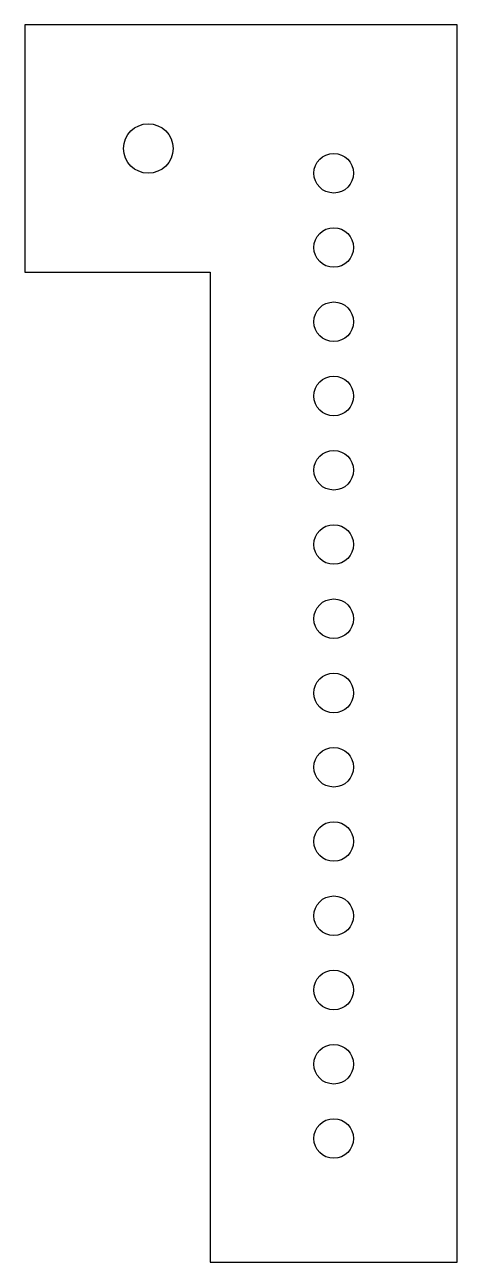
# Model space of a CAD drawing. Header units: millimetres. Extents: x -75 to 100, y 0 to 500.
import ezdxf

# ---------------------------------------------------------------- set-up
doc = ezdxf.new("R2010")
doc.units = ezdxf.units.MM

msp = doc.modelspace()

# ---------------------------------------------------------------- linework, layer by layer
for p, q in [((100, 500), (-75, 500)), ((-75, 500), (-75, 400)), ((100, 0), (100, 500)), ((-75, 400), (0, 400)), ((0, 400), (0, 0)), ((0, 0), (100, 0))]:
    msp.add_line(p, q)
for centre, radius in [((-25, 450), 10), ((50, 440), 8), ((50, 410), 8), ((50, 380), 8), ((50, 350), 8), ((50, 320), 8), ((50, 290), 8), ((50, 260), 8), ((50, 230), 8), ((50, 200), 8), ((50, 170), 8), ((50, 140), 8), ((50, 110), 8), ((50, 80), 8), ((50, 50), 8)]:
    msp.add_circle(centre, radius)

doc.saveas('drawing.dxf')
